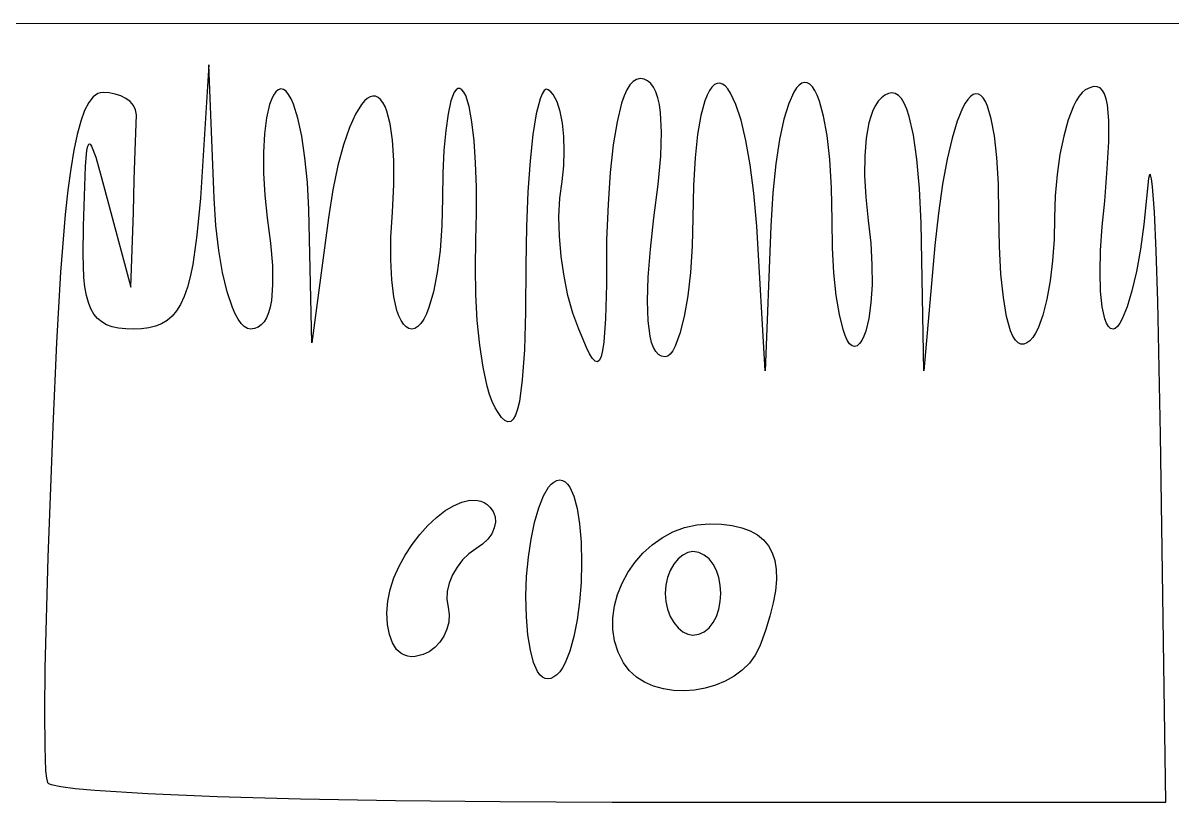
# Model space of a CAD drawing. Extents: x 27 to 7227, y -6929 to 395.
# Drawn here: x 3948 to 4275.8, y -6135.3 to -5913 of the extents above; entities that cross this region are included whole.
import ezdxf

# ---------------------------------------------------------------- set-up
doc = ezdxf.new("R2010")
doc.units = 0

msp = doc.modelspace()

# ---------------------------------------------------------------- linework, layer by layer
at = {"layer": 'Layer 1'}
for p, q in [((3627.1245, -5913.03305), (4456.134051, -5913.178778)), ((4000.97565, -5924.9391), (3998.5944, -5963.0391)), ((4002.56315, -5963.0391), (4000.97565, -5924.9391)), ((4122.992908, -5929.110888), (4122.034827, -5929.713952)), ((4124.0068, -5928.9078), (4122.992908, -5929.110888)), ((4125.141421, -5929.057016), (4124.0068, -5928.9078)), ((4126.163258, -5929.506213), (4125.141421, -5929.057016)), ((4127.071148, -5930.257718), (4126.163258, -5929.506213)), ((4020.103502, -5932.693522), (4019.44579, -5933.61924)), ((4020.81935, -5932.0829), (4020.103502, -5932.693522)), ((4021.562715, -5931.838351), (4020.81935, -5932.0829)), ((4022.30143, -5931.9868), (4021.562715, -5931.838351)), ((4023.030843, -5932.511971), (4022.30143, -5931.9868)), ((4023.746303, -5933.397584), (4023.030843, -5932.511971)), ((4070.999183, -5932.789734), (4070.053504, -5935.250051)), ((4071.515043, -5932.060127), (4070.999183, -5932.789734)), ((4072.056483, -5931.687475), (4071.515043, -5932.060127)), ((4072.621177, -5931.689219), (4072.056483, -5931.687475)), ((4073.2068, -5932.0828), (4072.621177, -5931.689219)), ((4073.783315, -5932.729862), (4073.2068, -5932.0828)), ((4074.321461, -5933.761782), (4073.783315, -5932.729862)), ((4096.628626, -5932.310595), (4096.048041, -5933.228565)), ((4097.218513, -5931.920501), (4096.628626, -5932.310595)), ((4097.81305, -5932.0827), (4097.218513, -5931.920501)), ((4098.529092, -5932.638489), (4097.81305, -5932.0827)), ((4099.18816, -5933.403568), (4098.529092, -5932.638489)), ((4120.286097, -5932.0828), (4119.495447, -5933.82998)), ((4121.132557, -5930.70769), (4120.286097, -5932.0828)), ((4122.034827, -5929.713952), (4121.132557, -5930.70769)), ((4127.863929, -5931.313855), (4127.071148, -5930.257718)), ((4128.540438, -5932.67695), (4127.863929, -5931.313855)), ((4129.099512, -5934.349328), (4128.540438, -5932.67695)), ((4143.817978, -5932.304483), (4143.153365, -5933.607672)), ((4144.512241, -5931.312322), (4143.817978, -5932.304483)), ((4145.231647, -5930.630752), (4144.512241, -5931.312322)), ((4145.971691, -5930.259338), (4145.231647, -5930.630752)), ((4146.727869, -5930.197644), (4145.971691, -5930.259338)), ((4147.495673, -5930.445233), (4146.727869, -5930.197644)), ((4148.270599, -5931.001669), (4147.495673, -5930.445233)), ((4149.048142, -5931.866517), (4148.270599, -5931.001669)), ((4149.823795, -5933.03934), (4149.048142, -5931.866517)), ((4167.88467, -5932.73236), (4166.418286, -5935.979645)), ((4168.640462, -5931.578674), (4167.88467, -5932.73236)), ((4169.40454, -5930.738486), (4168.640462, -5931.578674)), ((4170.171814, -5930.211942), (4169.40454, -5930.738486)), ((4170.9372, -5929.999188), (4170.171814, -5930.211942)), ((4171.695609, -5930.100367), (4170.9372, -5929.999188)), ((4172.441956, -5930.515627), (4171.695609, -5930.100367)), ((4173.171152, -5931.245112), (4172.441956, -5930.515627)), ((4173.878111, -5932.288967), (4173.171152, -5931.245112)), ((4174.557747, -5933.647338), (4173.878111, -5932.288967)), ((4250.123858, -5932.832849), (4249.264221, -5933.879492)), ((4251.00675, -5932.0827), (4250.123858, -5932.832849)), ((4252.272564, -5931.488736), (4251.00675, -5932.0827)), ((4253.394201, -5931.200569), (4252.272564, -5931.488736)), ((4254.376312, -5931.226338), (4253.394201, -5931.200569)), ((4255.223547, -5931.574183), (4254.376312, -5931.226338)), ((4255.940557, -5932.252241), (4255.223547, -5931.574183)), ((4256.531994, -5933.268652), (4255.940557, -5932.252241)), ((3966.751193, -5935.749095), (3965.566966, -5938.04837)), ((3968.017974, -5934.136986), (3966.751193, -5935.749095)), ((3969.370797, -5933.187627), (3968.017974, -5934.136986)), ((3970.080564, -5932.953848), (3969.370797, -5933.187627)), ((3970.81315, -5932.8766), (3970.080564, -5932.953848)), ((3972.589786, -5932.986671), (3970.81315, -5932.8766)), ((3974.310611, -5933.310682), (3972.589786, -5932.986671)), ((3975.919815, -5933.839332), (3974.310611, -5933.310682)), ((3977.361588, -5934.563319), (3975.919815, -5933.839332)), ((3978.580118, -5935.473341), (3977.361588, -5934.563319)), ((3979.519595, -5936.560096), (3978.580118, -5935.473341)), ((4018.84854, -5934.84029), (4018.314077, -5936.336904)), ((4019.44579, -5933.61924), (4018.84854, -5934.84029)), ((4024.44316, -5934.627362), (4023.746303, -5933.397584)), ((4025.116762, -5936.185026), (4024.44316, -5934.627362)), ((4045.359452, -5935.28245), (4044.510911, -5936.281129)), ((4046.194913, -5934.547128), (4045.359452, -5935.28245)), ((4047.012351, -5934.075742), (4046.194913, -5934.547128)), ((4047.806825, -5933.868875), (4047.012351, -5934.075742)), ((4048.573394, -5933.927108), (4047.806825, -5933.868875)), ((4049.307116, -5934.251022), (4048.573394, -5933.927108)), ((4050.00305, -5934.841198), (4049.307116, -5934.251022)), ((4050.656254, -5935.698218), (4050.00305, -5934.841198)), ((4051.261787, -5936.822664), (4050.656254, -5935.698218)), ((4070.053504, -5935.250051), (4069.23805, -5938.9289)), ((4075.277991, -5936.882528), (4074.321461, -5933.761782)), ((4095.481409, -5934.649993), (4094.408607, -5938.905555)), ((4096.048041, -5933.228565), (4095.481409, -5934.649993)), ((4100.330726, -5935.505783), (4099.18816, -5933.403568)), ((4101.231446, -5938.277722), (4100.330726, -5935.505783)), ((4118.760609, -5935.939929), (4117.458362, -5941.210925)), ((4119.495447, -5933.82998), (4118.760609, -5935.939929)), ((4129.539989, -5936.333316), (4129.099512, -5934.349328)), ((4142.522906, -5935.222325), (4141.382476, -5939.387766)), ((4143.153365, -5933.607672), (4142.522906, -5935.222325)), ((4151.35141, -5936.307167), (4149.823795, -5933.03934)), ((4166.418286, -5935.979645), (4165.046084, -5940.47918)), ((4175.204971, -5935.320371), (4174.557747, -5933.647338)), ((4176.381841, -5939.611002), (4175.204971, -5935.320371)), ((4191.959191, -5935.367821), (4191.149938, -5936.581119)), ((4192.861462, -5934.394043), (4191.959191, -5935.367821)), ((4193.85675, -5933.67025), (4192.861462, -5934.394043)), ((4194.879547, -5933.112347), (4193.85675, -5933.67025)), ((4195.862813, -5932.927674), (4194.879547, -5933.112347)), ((4196.804221, -5933.117395), (4195.862813, -5932.927674)), ((4197.701448, -5933.682673), (4196.804221, -5933.117395)), ((4198.552166, -5934.624671), (4197.701448, -5933.682673)), ((4199.354051, -5935.944552), (4198.552166, -5934.624671)), ((4200.104777, -5937.643478), (4199.354051, -5935.944552)), ((4216.781385, -5935.937963), (4216.013503, -5937.353768)), ((4217.547522, -5934.817488), (4216.781385, -5935.937963)), ((4218.307846, -5933.994669), (4217.547522, -5934.817488)), ((4219.058288, -5933.471831), (4218.307846, -5933.994669)), ((4219.794776, -5933.251301), (4219.058288, -5933.471831)), ((4220.513242, -5933.335403), (4219.794776, -5933.251301)), ((4221.209617, -5933.726463), (4220.513242, -5933.335403)), ((4221.87983, -5934.426806), (4221.209617, -5933.726463)), ((4222.519812, -5935.438758), (4221.87983, -5934.426806)), ((4223.125495, -5936.764645), (4222.519812, -5935.438758)), ((4248.432489, -5935.202863), (4247.633313, -5936.783195)), ((4249.264221, -5933.879492), (4248.432489, -5935.202863)), ((4257.002508, -5934.631555), (4256.531994, -5933.268652)), ((4257.35675, -5936.349088), (4257.002508, -5934.631555)), ((3965.566966, -5938.04837), (3964.461804, -5941.05923)), ((3980.12421, -5937.814283), (3979.519595, -5936.560096)), ((3979.941275, -5949.545325), (3980.33815, -5939.2266)), ((3980.33815, -5939.2266), (3980.12421, -5937.814283)), ((4018.314077, -5936.336904), (4017.442812, -5940.077761)), ((4026.3756, -5940.2189), (4025.116762, -5936.185026)), ((4042.794354, -5939.066227), (4041.084772, -5942.897772)), ((4044.510911, -5936.281129), (4042.794354, -5939.066227)), ((4051.814706, -5938.215116), (4051.261787, -5936.822664)), ((4052.742941, -5941.806366), (4051.814706, -5938.215116)), ((4069.23805, -5938.9289), (4068.571424, -5943.686755)), ((4076.067091, -5941.249704), (4075.277991, -5936.882528)), ((4094.408607, -5938.905555), (4093.447425, -5944.881944)), ((4101.881019, -5941.607762), (4101.231446, -5938.277722)), ((4129.860706, -5938.631237), (4129.539989, -5936.333316)), ((4130.138209, -5944.178186), (4129.860706, -5938.631237)), ((4141.382476, -5939.387766), (4140.432731, -5944.804296)), ((4152.817402, -5940.801662), (4151.35141, -5936.307167)), ((4190.433703, -5938.023473), (4189.810485, -5939.684419)), ((4191.149938, -5936.581119), (4190.433703, -5938.023473)), ((4200.802019, -5939.722613), (4200.104777, -5937.643478)), ((4216.013503, -5937.353768), (4214.488786, -5941.062069)), ((4224.21768, -5940.367523), (4223.125495, -5936.764645)), ((4247.633313, -5936.783195), (4246.151232, -5940.635679)), ((4257.735021, -5940.880599), (4257.35675, -5936.349088)), ((3964.461804, -5941.05923), (3963.432218, -5944.806091)), ((4017.442812, -5940.077761), (4016.8506, -5944.683681)), ((4027.48561, -5945.36898), (4026.3756, -5940.2189)), ((4053.401424, -5946.476618), (4052.742941, -5941.806366)), ((4076.679456, -5946.667975), (4076.067091, -5941.249704)), ((4102.270142, -5945.384283), (4101.881019, -5941.607762)), ((4117.458362, -5941.210925), (4116.379359, -5947.821374)), ((4154.185726, -5946.519336), (4152.817402, -5940.801662)), ((4165.046084, -5940.47918), (4163.808759, -5946.2298)), ((4177.368023, -5945.162022), (4176.381841, -5939.611002)), ((4189.280285, -5941.553492), (4188.498938, -5945.874163)), ((4189.810485, -5939.684419), (4189.280285, -5941.553492)), ((4202.026747, -5945.026159), (4200.802019, -5939.722613)), ((4214.488786, -5941.062069), (4213.005927, -5945.923787)), ((4225.123829, -5945.254043), (4224.21768, -5940.367523)), ((4246.151232, -5940.635679), (4244.855187, -5945.278813)), ((4257.704016, -5946.928298), (4257.735021, -5940.880599)), ((3963.432218, -5944.806091), (3962.474722, -5949.313371)), ((4016.8506, -5944.683681), (4016.556044, -5949.996535)), ((4028.409584, -5951.505041), (4027.48561, -5945.36898)), ((4041.084772, -5942.897772), (4039.421698, -5947.771113)), ((4068.571424, -5943.686755), (4068.07223, -5949.384091)), ((4093.447425, -5944.881944), (4092.635071, -5952.383821)), ((4102.389515, -5949.495661), (4102.270142, -5945.384283)), ((4129.922718, -5951.008777), (4130.138209, -5944.178186)), ((4140.432731, -5944.804296), (4139.709715, -5951.475402)), ((4178.122825, -5951.974595), (4177.368023, -5945.162022)), ((4188.498938, -5945.874163), (4188.08966, -5950.901769)), ((4203.00963, -5951.864495), (4202.026747, -5945.026159)), ((4213.005927, -5945.923787), (4211.597482, -5951.920317)), ((4225.811387, -5951.442811), (4225.123829, -5945.254043)), ((4244.855187, -5945.278813), (4243.782385, -5950.554463)), ((3966.191727, -5949.433729), (3966.44113, -5948.176441)), ((3966.44113, -5948.176441), (3966.745181, -5947.560975)), ((3966.745181, -5947.560975), (3966.92097, -5947.491018)), ((3966.92097, -5947.491018), (3967.114345, -5947.578028)), ((3967.114345, -5947.578028), (3967.559085, -5948.218299)), ((3967.559085, -5948.218299), (3968.717154, -5951.331287)), ((4039.421698, -5947.771113), (4037.844665, -5953.681598)), ((4053.750625, -5952.230524), (4053.401424, -5946.476618)), ((4077.105787, -5952.942005), (4076.679456, -5946.667975)), ((4116.379359, -5947.821374), (4115.523597, -5955.696862)), ((4155.420339, -5953.456701), (4154.185726, -5946.519336)), ((4163.808759, -5946.2298), (4162.747007, -5953.230344)), ((4257.300939, -5954.557295), (4257.704016, -5946.928298)), ((3962.474722, -5949.313371), (3961.585825, -5954.605487)), ((3965.815005, -5953.910975), (3966.191727, -5949.433729)), ((3968.717154, -5951.331287), (3970.303104, -5956.825526)), ((3979.668423, -5957.755659), (3979.941275, -5949.545325)), ((4016.556044, -5949.996535), (4016.577748, -5955.858193)), ((4029.110317, -5958.496856), (4028.409584, -5951.505041)), ((4053.751011, -5959.072734), (4053.750625, -5952.230524)), ((4068.07223, -5949.384091), (4067.759071, -5955.881381)), ((4092.635071, -5952.383821), (4092.008753, -5961.215848)), ((4102.229835, -5953.830274), (4102.389515, -5949.495661)), ((4129.204932, -5959.141613), (4129.922718, -5951.008777)), ((4139.709715, -5951.475402), (4139.249474, -5959.404574)), ((4178.605549, -5960.049883), (4178.122825, -5951.974595)), ((4188.08966, -5950.901769), (4188.052453, -5956.552595)), ((4203.732066, -5960.246924), (4203.00963, -5951.864495)), ((4211.597482, -5951.920317), (4210.296009, -5959.033057)), ((4226.247796, -5958.952428), (4225.811387, -5951.442811)), ((4243.782385, -5950.554463), (4242.970031, -5956.304498)), ((3961.585825, -5954.605487), (3960.76204, -5960.706857)), ((3965.2569, -5970.9766), (3965.815005, -5953.910975)), ((4037.844665, -5953.681598), (4036.393205, -5960.624577)), ((4077.33678, -5959.876459), (4077.105787, -5952.942005)), ((4101.7818, -5958.2765), (4102.229835, -5953.830274)), ((4115.523597, -5955.696862), (4114.891077, -5964.762976)), ((4156.485194, -5961.610269), (4155.420339, -5953.456701)), ((4162.747007, -5953.230344), (4161.901522, -5961.479649)), ((4256.563, -5963.8327), (4257.300939, -5954.557295)), ((3970.303104, -5956.825526), (3972.40065, -5964.6266)), ((3979.5444, -5967.0078), (3979.668423, -5957.755659)), ((4016.577748, -5955.858193), (4016.934316, -5962.110525)), ((4029.5506, -5966.2142), (4029.110317, -5958.496856)), ((4067.759071, -5955.881381), (4067.65055, -5963.0391)), ((4101.107423, -5963.046768), (4101.7818, -5958.2765)), ((4188.052453, -5956.552595), (4188.387316, -5962.742928)), ((4210.296009, -5959.033057), (4209.134063, -5967.243403)), ((4226.4005, -5967.8015), (4226.247796, -5958.952428)), ((4242.970031, -5956.304498), (4242.455334, -5962.370788)), ((4269.063012, -5957.408254), (4268.46925, -5963.0389)), ((4269.356987, -5956.341662), (4269.063012, -5957.408254)), ((4269.502738, -5956.22927), (4269.356987, -5956.341662)), ((4269.647473, -5956.39128), (4269.502738, -5956.22927)), ((4269.933308, -5957.519901), (4269.647473, -5956.39128)), ((4270.21333, -5959.690318), (4269.933308, -5957.519901)), ((3960.76204, -5960.706857), (3959.999879, -5967.641898)), ((4016.934316, -5962.110525), (4017.64435, -5968.5954)), ((4036.393205, -5960.624577), (4035.10685, -5968.5954)), ((4053.36305, -5967.0079), (4053.751011, -5959.072734)), ((4077.363135, -5967.276003), (4077.33678, -5959.876459)), ((4092.008753, -5961.215848), (4091.605677, -5971.182687)), ((4127.97555, -5968.5953), (4129.204932, -5959.141613)), ((4139.249474, -5959.404574), (4139.08805, -5968.5953)), ((4157.34425, -5970.97655), (4156.485194, -5961.610269)), ((4161.901522, -5961.479649), (4161.313, -5970.97655)), ((4178.7755, -5969.38905), (4178.605549, -5960.049883)), ((4204.17545, -5970.18275), (4203.732066, -5960.246924)), ((4270.751281, -5967.007713), (4270.21333, -5959.690318)), ((3972.40065, -5964.6266), (3978.75065, -5988.4391)), ((3998.5944, -5963.0391), (3997.613065, -5973.529949)), ((4003.039073, -5970.795232), (4002.56315, -5963.0391)), ((4067.65055, -5963.0391), (4067.470716, -5970.795232)), ((4100.851624, -5968.310025), (4101.107423, -5963.046768)), ((4114.891077, -5964.762976), (4114.4818, -5974.9453)), ((4188.387316, -5962.742928), (4189.09425, -5969.38905)), ((4242.455334, -5962.370788), (4242.2755, -5968.5952)), ((4255.818859, -5971.098909), (4256.563, -5963.8327)), ((4268.46925, -5963.0389), (4267.734411, -5970.567125)), ((3959.999879, -5967.641898), (3958.646472, -5984.110661)), ((3978.75065, -5988.4391), (3979.5444, -5967.0078)), ((4017.64435, -5968.5954), (4018.611733, -5975.884878)), ((4030.34435, -6004.3142), (4029.5506, -5966.2142)), ((4035.10685, -5968.5954), (4030.34435, -6004.3142)), ((4052.950672, -5974.137683), (4053.36305, -5967.0079)), ((4077.17555, -5974.9453), (4077.363135, -5967.276003)), ((4100.9865, -5973.889538), (4100.851624, -5968.310025)), ((4126.97251, -5977.5932), (4127.97555, -5968.5953)), ((4139.08805, -5968.5953), (4138.909766, -5976.681628)), ((4209.134063, -5967.243403), (4208.1442, -5976.53275)), ((4226.546228, -5976.793199), (4226.4005, -5967.8015)), ((4242.2755, -5968.5952), (4242.129772, -5974.818062)), ((4271.252026, -5978.045805), (4270.751281, -5967.007713)), ((3965.122039, -5979.075347), (3965.2569, -5970.9766)), ((4003.840563, -5977.909539), (4003.039073, -5970.795232)), ((4067.470716, -5970.795232), (4066.956019, -5977.909539)), ((4091.605677, -5971.182687), (4091.46305, -5982.089)), ((4159.7255, -6012.25155), (4157.34425, -5970.97655)), ((4161.313, -5970.97655), (4159.7255, -6012.25155)), ((4178.919677, -5977.174638), (4178.7755, -5969.38905)), ((4189.09425, -5969.38905), (4189.804284, -5975.839819)), ((4204.9692, -6012.25155), (4204.17545, -5970.18275)), ((4255.372375, -5977.909339), (4255.818859, -5971.098909)), ((4267.734411, -5970.567125), (4266.757727, -5977.574455)), ((3997.613065, -5973.529949), (3996.399185, -5981.927898)), ((4052.891761, -5980.588445), (4052.950672, -5974.137683)), ((4077.025172, -5982.72467), (4077.17555, -5974.9453)), ((4101.484144, -5979.608575), (4100.9865, -5973.889538)), ((4114.4818, -5974.9453), (4114.401185, -5987.659255)), ((4242.129772, -5974.818062), (4241.704992, -5980.8735)), ((4004.921108, -5984.261098), (4003.840563, -5977.909539)), ((4018.611733, -5975.884878), (4019.132631, -5982.262783)), ((4066.956019, -5977.909539), (4066.143665, -5984.261098)), ((4126.350843, -5985.512097), (4126.97251, -5977.5932)), ((4138.909766, -5976.681628), (4138.405921, -5984.172644)), ((4179.333605, -5984.346305), (4178.919677, -5977.174638)), ((4189.804284, -5975.839819), (4190.160852, -5982.002234)), ((4208.1442, -5976.53275), (4204.9692, -6012.25155)), ((4226.971008, -5984.668688), (4226.546228, -5976.793199)), ((4255.223547, -5984.105859), (4255.372375, -5977.909339)), ((4266.757727, -5977.574455), (4265.595007, -5983.91206)), ((4271.706262, -5992.506939), (4271.252026, -5978.045805)), ((3965.368542, -5985.611395), (3965.122039, -5979.075347)), ((3996.399185, -5981.927898), (3995.67888, -5985.408892)), ((4053.167713, -5986.276469), (4052.891761, -5980.588445)), ((4102.316651, -5985.290402), (4101.484144, -5979.608575)), ((4241.704992, -5980.8735), (4241.019763, -5986.594082)), ((3958.646472, -5984.110661), (3957.497698, -6004.207115)), ((4006.2342, -5989.728987), (4004.921108, -5984.261098)), ((4019.132631, -5982.262783), (4019.207045, -5987.710512)), ((4066.143665, -5984.261098), (4065.070863, -5989.728988)), ((4077.163148, -5990.44823), (4077.025172, -5982.72467)), ((4091.46305, -5982.089), (4091.349879, -5995.421534)), ((4138.405921, -5984.172644), (4137.623023, -5990.919519)), ((4179.989379, -5990.736622), (4179.333605, -5984.346305)), ((4190.160852, -5982.002234), (4190.182556, -5987.73677)), ((4227.656237, -5991.353551), (4226.971008, -5984.668688)), ((4255.372375, -5989.530338), (4255.223547, -5984.105859)), ((4265.595007, -5983.91206), (4264.302062, -5989.431113)), ((3965.660967, -5988.339915), (3965.368542, -5985.611395)), ((3966.080128, -5990.733571), (3965.660967, -5988.339915)), ((3994.869046, -5988.446889), (3993.959218, -5991.068632)), ((3995.67888, -5985.408892), (3994.869046, -5988.446889)), ((4019.207045, -5987.710512), (4018.834975, -5992.209462)), ((4053.759925, -5991.118038), (4053.167713, -5986.276469)), ((4103.456116, -5990.758287), (4102.316651, -5985.290402)), ((4114.401185, -5987.659255), (4114.134534, -5997.331538)), ((4126.119849, -5992.314782), (4126.350843, -5985.512097)), ((4190.182556, -5987.73677), (4189.888, -5992.9039)), ((4241.019763, -5986.594082), (4240.092688, -5991.812375)), ((3966.636488, -5992.810967), (3966.080128, -5990.733571)), ((3993.959218, -5991.068632), (3992.938931, -5993.300862)), ((4007.73333, -5994.192285), (4006.2342, -5989.728987)), ((4054.649793, -5995.029432), (4053.759925, -5991.118038)), ((4065.070863, -5989.728988), (4063.774818, -5994.192285)), ((4077.580176, -5997.91134), (4077.163148, -5990.44823)), ((4104.874634, -5995.835498), (4103.456116, -5990.758287)), ((4137.623023, -5990.919519), (4136.607581, -5996.773425)), ((4180.859094, -5996.178156), (4179.989379, -5990.736622)), ((4228.583312, -5996.773375), (4227.656237, -5991.353551)), ((4240.092688, -5991.812375), (4238.94237, -5996.360946)), ((4255.818859, -5994.024642), (4255.372375, -5989.530338)), ((4264.302062, -5989.431113), (4262.934704, -5993.982782)), ((3967.340513, -5994.590706), (3966.636488, -5992.810967)), ((3968.202667, -5996.091392), (3967.340513, -5994.590706)), ((3992.938931, -5993.300862), (3991.797722, -5995.170324)), ((4008.538124, -5996.009423), (4007.73333, -5994.192285)), ((4018.481508, -5994.097332), (4018.01642, -5995.74103)), ((4018.834975, -5992.209462), (4018.481508, -5994.097332)), ((4055.200535, -5996.610153), (4054.649793, -5995.029432)), ((4063.774818, -5994.192285), (4063.054706, -5996.009423)), ((4126.288831, -5997.96405), (4126.119849, -5992.314782)), ((4189.888, -5992.9039), (4189.295788, -5997.364099)), ((4256.563, -5997.430642), (4255.818859, -5994.024642)), ((4262.934704, -5993.982782), (4261.548742, -5997.418239)), ((4272.438, -6030.5077), (4271.706262, -5992.506939)), ((3969.233415, -5997.331628), (3968.202667, -5996.091392)), ((3970.443221, -5998.330018), (3969.233415, -5997.331628)), ((3971.842552, -5999.105165), (3970.443221, -5998.330018)), ((3989.110677, -5997.92791), (3987.543912, -5998.86952)), ((3990.525125, -5996.703759), (3989.110677, -5997.92791)), ((3991.797722, -5995.170324), (3990.525125, -5996.703759)), ((4009.371988, -5997.530067), (4008.538124, -5996.009423)), ((4010.229105, -5998.739102), (4009.371988, -5997.530067)), ((4016.751381, -5998.286611), (4015.95143, -5999.183843)), ((4017.439711, -5997.138231), (4016.751381, -5998.286611)), ((4018.01642, -5995.74103), (4017.439711, -5997.138231)), ((4055.818714, -5997.926936), (4055.200535, -5996.610153)), ((4056.502006, -5998.969317), (4055.818714, -5997.926936)), ((4062.292738, -5997.530067), (4061.493561, -5998.739102)), ((4063.054706, -5996.009423), (4062.292738, -5997.530067)), ((4078.266956, -6004.909362), (4077.580176, -5997.91134)), ((4091.349879, -5995.421534), (4091.004163, -6006.298397)), ((4106.5443, -6000.3453), (4104.874634, -5995.835498)), ((4114.134534, -5997.331538), (4113.644642, -6004.120277)), ((4126.867091, -6002.422693), (4126.288831, -5997.96405)), ((4136.607581, -5996.773425), (4135.406104, -6001.585534)), ((4181.914843, -6000.503477), (4180.859094, -5996.178156)), ((4189.295788, -5997.364099), (4188.424523, -6000.977841)), ((4229.73363, -6000.853746), (4228.583312, -5996.773375)), ((4238.94237, -5996.360946), (4237.587414, -6000.072363)), ((4257.046691, -5998.676112), (4256.563, -5997.430642)), ((4261.548742, -5997.418239), (4260.866226, -5998.670879)), ((3973.44187, -5999.675673), (3971.842552, -5999.105165)), ((3975.251641, -6000.060146), (3973.44187, -5999.675673)), ((3977.282329, -6000.277187), (3975.251641, -6000.060146)), ((3979.5444, -6000.3454), (3977.282329, -6000.277187)), ((3981.825075, -6000.266529), (3979.5444, -6000.3454)), ((3983.911575, -6000.012087), (3981.825075, -6000.266529)), ((3985.814366, -5999.555332), (3983.911575, -6000.012087)), ((3987.543912, -5998.86952), (3985.814366, -5999.555332)), ((4011.103664, -5999.621413), (4010.229105, -5998.739102)), ((4011.98985, -6000.161884), (4011.103664, -5999.621413)), ((4012.88185, -6000.3454), (4011.98985, -6000.161884)), ((4014.016664, -6000.215563), (4012.88185, -6000.3454)), ((4015.039858, -5999.827602), (4014.016664, -6000.215563)), ((4015.95143, -5999.183843), (4015.039858, -5999.827602)), ((4057.248084, -5999.726831), (4056.502006, -5998.969317)), ((4058.054624, -6000.189014), (4057.248084, -5999.726831)), ((4058.9193, -6000.3454), (4058.054624, -6000.189014)), ((4059.802192, -6000.161884), (4058.9193, -6000.3454)), ((4060.661829, -5999.621413), (4059.802192, -6000.161884)), ((4061.493561, -5998.739102), (4060.661829, -5999.621413)), ((4108.708509, -6005.602358), (4106.5443, -6000.3453)), ((4135.406104, -6001.585534), (4134.065101, -6005.207019)), ((4182.503761, -6002.195236), (4181.914843, -6000.503477)), ((4188.424523, -6000.977841), (4187.89006, -6002.423688)), ((4230.386691, -6002.368382), (4229.73363, -6000.853746)), ((4236.83901, -6001.561815), (4236.046423, -6002.779191)), ((4237.587414, -6000.072363), (4236.83901, -6001.561815)), ((4257.604797, -5999.590205), (4257.046691, -5998.676112)), ((4258.237316, -6000.153157), (4257.604797, -5999.590205)), ((4258.94425, -6000.3452), (4258.237316, -6000.153157)), ((4259.557003, -6000.152963), (4258.94425, -6000.3452)), ((4260.199987, -5999.588655), (4259.557003, -6000.152963)), ((4260.866226, -5998.670879), (4260.199987, -5999.588655)), ((3957.497698, -6004.207115), (3956.52565, -6028.1266)), ((4079.214185, -6011.237658), (4078.266956, -6004.909362)), ((4113.644642, -6004.120277), (4113.304352, -6006.482732)), ((4127.312606, -6004.193902), (4126.867091, -6002.422693)), ((4127.863929, -6005.653503), (4127.312606, -6004.193902)), ((4183.128723, -6003.545154), (4182.503761, -6002.195236)), ((4183.786241, -6004.532303), (4183.128723, -6003.545154)), ((4184.472827, -6005.135755), (4183.786241, -6004.532303)), ((4186.635098, -6004.506134), (4185.91925, -6005.10785)), ((4187.29281, -6003.6056), (4186.635098, -6004.506134)), ((4187.89006, -6002.423688), (4187.29281, -6003.6056)), ((4231.088586, -6003.52025), (4230.386691, -6002.368382)), ((4231.83699, -6004.300047), (4231.088586, -6003.52025)), ((4232.629577, -6004.698473), (4231.83699, -6004.300047)), ((4233.464022, -6004.706224), (4232.629577, -6004.698473)), ((4234.338, -6004.314), (4233.464022, -6004.706224)), ((4235.211978, -6003.703563), (4234.338, -6004.314)), ((4236.046423, -6002.779191), (4235.211978, -6003.703563)), ((4091.004163, -6006.298397), (4090.416602, -6014.794005)), ((4109.634809, -6007.455931), (4108.708509, -6005.602358)), ((4110.463441, -6008.766513), (4109.634809, -6007.455931)), ((4112.8943, -6008.1836), (4112.409833, -6009.242646)), ((4113.304352, -6006.482732), (4112.8943, -6008.1836)), ((4128.522222, -6006.796844), (4127.863929, -6005.653503)), ((4129.288648, -6007.619275), (4128.522222, -6006.796844)), ((4130.16437, -6008.116144), (4129.288648, -6007.619275)), ((4131.15055, -6008.2828), (4130.16437, -6008.116144)), ((4131.893722, -6008.081262), (4131.15055, -6008.2828)), ((4132.63108, -6007.48905), (4131.893722, -6008.081262)), ((4133.356811, -6006.524768), (4132.63108, -6007.48905)), ((4134.065101, -6005.207019), (4133.356811, -6006.524768)), ((4185.184992, -6005.33458), (4184.472827, -6005.135755)), ((4185.91925, -6005.10785), (4185.184992, -6005.33458)), ((4080.412562, -6016.691589), (4079.214185, -6011.237658)), ((4111.199055, -6009.514336), (4110.463441, -6008.766513)), ((4111.846302, -6009.679636), (4111.199055, -6009.514336)), ((4112.409833, -6009.242646), (4111.846302, -6009.679636)), ((4081.103023, -6019.026718), (4080.412562, -6016.691589)), ((4090.416602, -6014.794005), (4089.577894, -6020.982775)), ((4081.852784, -6021.066516), (4081.103023, -6019.026718)), ((4082.66068, -6022.785403), (4081.852784, -6021.066516)), ((4089.577894, -6020.982775), (4089.061452, -6023.235351)), ((4083.52555, -6024.1578), (4082.66068, -6022.785403)), ((4084.530334, -6025.551505), (4083.52555, -6024.1578)), ((4089.061452, -6023.235351), (4088.478736, -6024.939123)), ((4085.461866, -6026.452219), (4084.530334, -6025.551505)), ((4086.32131, -6026.85064), (4085.461866, -6026.452219)), ((4087.109827, -6026.737466), (4086.32131, -6026.85064)), ((4087.828582, -6026.103394), (4087.109827, -6026.737466)), ((4088.478736, -6024.939123), (4087.828582, -6026.103394)), ((3956.52565, -6028.1266), (3955.049771, -6065.544464)), ((4272.43765, -6030.50785), (4272.438, -6030.5077)), ((4274.02515, -6135.28285), (4272.43765, -6030.50785)), ((4098.654328, -6044.598503), (4099.3975, -6044.0063)), ((4099.3975, -6044.0063), (4100.271478, -6043.558459)), ((4100.271478, -6043.558459), (4101.105923, -6043.400135)), ((4101.105923, -6043.400135), (4101.89851, -6043.52319)), ((4101.89851, -6043.52319), (4102.646914, -6043.919483)), ((4102.646914, -6043.919483), (4103.348809, -6044.580876)), ((4096.482949, -6047.975014), (4097.91697, -6045.469758)), ((4097.91697, -6045.469758), (4098.654328, -6044.598503)), ((4103.348809, -6044.580876), (4104.00187, -6045.499229)), ((4104.00187, -6045.499229), (4105.152187, -6048.074263)), ((4068.368101, -6052.249736), (4070.819885, -6050.756998)), ((4070.819885, -6050.756998), (4073.211208, -6049.721209)), ((4073.211208, -6049.721209), (4075.49091, -6049.192368)), ((4075.49091, -6049.192368), (4077.607833, -6049.220471)), ((4077.607833, -6049.220471), (4078.589264, -6049.459001)), ((4078.589264, -6049.459001), (4079.510816, -6049.855516)), ((4079.510816, -6049.855516), (4080.366093, -6050.416266)), ((4080.366093, -6050.416266), (4081.1487, -6051.1475)), ((4095.141946, -6051.373241), (4096.482949, -6047.975014)), ((4105.152187, -6048.074263), (4106.079263, -6051.579469)), ((4065.907015, -6054.149428), (4068.368101, -6052.249736)), ((4081.1487, -6051.1475), (4082.117633, -6052.440444)), ((4082.117633, -6052.440444), (4082.649384, -6053.90082)), ((4082.649384, -6053.90082), (4082.753253, -6055.472815)), ((4093.940469, -6055.515613), (4095.141946, -6051.373241)), ((4106.079263, -6051.579469), (4106.764492, -6055.949736)), ((4061.161578, -6058.969681), (4063.487788, -6056.406075)), ((4063.487788, -6056.406075), (4065.907015, -6054.149428)), ((4082.438544, -6057.100619), (4081.714557, -6058.72842)), ((4082.753253, -6055.472815), (4082.438544, -6057.100619)), ((4092.925027, -6060.253301), (4093.940469, -6055.515613)), ((4106.764492, -6055.949736), (4107.189272, -6061.119951)), ((4133.400466, -6058.214685), (4136.710916, -6056.966699)), ((4136.710916, -6056.966699), (4140.205075, -6056.183801)), ((4140.205075, -6056.183801), (4143.8562, -6055.9125)), ((4143.8562, -6055.9125), (4147.260643, -6056.034391)), ((4147.260643, -6056.034391), (4150.330223, -6056.403941)), ((4150.330223, -6056.403941), (4153.06494, -6057.026963)), ((4153.06494, -6057.026963), (4155.464794, -6057.90927)), ((4058.979545, -6061.790248), (4061.161578, -6058.969681)), ((4080.590595, -6060.300409), (4079.075958, -6061.760772)), ((4081.714557, -6058.72842), (4080.590595, -6060.300409)), ((4092.142129, -6065.43748), (4092.925027, -6060.253301)), ((4127.437662, -6061.919885), (4130.300467, -6059.88125)), ((4130.300467, -6059.88125), (4133.400466, -6058.214685)), ((4155.464794, -6057.90927), (4157.529784, -6059.056678)), ((4157.529784, -6059.056678), (4159.259911, -6060.474999)), ((4159.259911, -6060.474999), (4160.655175, -6062.170048)), ((4056.992849, -6064.81778), (4058.979545, -6061.790248)), ((4077.17995, -6063.0537), (4075.178522, -6064.453615)), ((4079.075958, -6061.760772), (4077.17995, -6063.0537)), ((4107.189272, -6061.119951), (4107.335, -6067.025)), ((4124.838794, -6064.284082), (4127.437662, -6061.919885)), ((4139.0937, -6063.85), (4137.61317, -6064.101147)), ((4140.802123, -6064.101145), (4139.0937, -6063.85)), ((4160.655175, -6062.170048), (4161.715575, -6064.147638)), ((3955.049771, -6065.544464), (3954.243619, -6097.083612)), ((4055.252648, -6068.002278), (4056.992849, -6064.81778)), ((4073.37243, -6066.216298), (4071.808185, -6068.258036)), ((4075.178522, -6064.453615), (4073.37243, -6066.216298)), ((4091.638284, -6070.919322), (4092.142129, -6065.43748)), ((4107.335, -6067.025), (4107.189272, -6072.655679)), ((4120.539838, -6069.803125), (4122.530605, -6066.927332)), ((4122.530605, -6066.927332), (4124.838794, -6064.284082)), ((4134.838146, -6065.942893), (4133.636669, -6067.421869)), ((4136.179149, -6064.817382), (4134.838146, -6065.942893)), ((4137.61317, -6064.101147), (4136.179149, -6064.817382)), ((4142.343114, -6064.817375), (4140.802123, -6064.101145)), ((4143.69807, -6065.94288), (4142.343114, -6064.817375)), ((4144.848388, -6067.42185), (4143.69807, -6065.94288)), ((4161.715575, -6064.147638), (4162.441112, -6066.413582)), ((4162.441112, -6066.413582), (4162.831786, -6068.973696)), ((4053.810104, -6071.293747), (4055.252648, -6068.002278)), ((4070.532294, -6070.495113), (4069.591266, -6072.843812)), ((4071.808185, -6068.258036), (4070.532294, -6070.495113)), ((4118.893235, -6072.864954), (4120.539838, -6069.803125)), ((4132.621227, -6069.198499), (4131.838329, -6071.216971)), ((4133.636669, -6067.421869), (4132.621227, -6069.198499)), ((4145.775463, -6069.198477), (4144.848388, -6067.42185)), ((4146.460692, -6071.21695), (4145.775463, -6069.198477)), ((4162.831786, -6068.973696), (4162.887596, -6071.833793)), ((4052.716375, -6074.642188), (4053.810104, -6071.293747)), ((4069.591266, -6072.843812), (4069.03161, -6075.22042)), ((4091.46, -6076.55), (4091.638284, -6070.919322)), ((4107.189272, -6072.655679), (4106.764492, -6078.137522)), ((4117.617539, -6076.066309), (4118.893235, -6072.864954)), ((4131.334484, -6073.421475), (4131.1562, -6075.7562)), ((4131.838329, -6071.216971), (4131.334484, -6073.421475)), ((4146.885472, -6073.421461), (4146.460692, -6071.21695)), ((4147.0312, -6075.7562), (4146.885472, -6073.421461)), ((4162.887596, -6071.833793), (4162.608544, -6074.999686)), ((4052.02262, -6077.997605), (4052.716375, -6074.642188)), ((4069.03161, -6075.22042), (4068.899835, -6077.541221)), ((4091.605728, -6082.455082), (4091.46, -6076.55)), ((4091.46, -6076.55), (4091.46, -6076.55)), ((4116.739493, -6079.360681), (4117.617539, -6076.066309)), ((4131.1562, -6075.7562), (4131.334484, -6078.090939)), ((4146.885472, -6078.090925), (4147.0312, -6075.7562)), ((4147.0312, -6075.7562), (4147.0312, -6075.7562)), ((4162.608544, -6074.999686), (4161.994628, -6078.477189)), ((4051.78, -6081.31), (4052.02262, -6077.997605)), ((4068.899835, -6077.541221), (4069.24245, -6079.7225)), ((4069.24245, -6079.7225), (4069.586615, -6081.832447)), ((4106.764492, -6078.137522), (4106.079263, -6083.321704)), ((4116.285839, -6082.701563), (4116.739493, -6079.360681)), ((4131.334484, -6078.090939), (4131.838329, -6080.29545)), ((4131.838329, -6080.29545), (4132.621227, -6082.313923)), ((4145.775463, -6082.313901), (4146.460692, -6080.295429)), ((4146.460692, -6080.295429), (4146.885472, -6078.090925)), ((4161.994628, -6078.477189), (4161.045848, -6082.272117)), ((4051.962932, -6084.653965), (4051.78, -6081.31)), ((4051.78, -6081.31), (4051.78, -6081.31)), ((4069.586615, -6081.832447), (4069.465692, -6083.951691)), ((4092.030508, -6087.625322), (4091.605728, -6082.455082)), ((4106.079263, -6083.321704), (4105.152187, -6088.0594)), ((4116.28332, -6086.042444), (4116.285839, -6082.701563)), ((4132.621227, -6082.313923), (4133.636669, -6084.09055)), ((4144.848388, -6084.090531), (4145.775463, -6082.313901)), ((4161.045848, -6082.272117), (4159.762206, -6086.390283)), ((4052.499328, -6087.523545), (4051.962932, -6084.653965)), ((4068.935492, -6086.015123), (4068.051825, -6087.957631)), ((4069.465692, -6083.951691), (4068.935492, -6086.015123)), ((4116.758679, -6089.336816), (4116.28332, -6086.042444)), ((4133.636669, -6084.09055), (4134.838146, -6085.56952)), ((4134.838146, -6085.56952), (4136.179149, -6086.695025)), ((4136.179149, -6086.695025), (4137.61317, -6087.411255)), ((4140.802123, -6087.411253), (4142.343114, -6086.695018)), ((4142.343114, -6086.695018), (4143.69807, -6085.569507)), ((4143.69807, -6085.569507), (4144.848388, -6084.090531)), ((4159.762206, -6086.390283), (4158.1437, -6090.8375)), ((4053.370585, -6089.890834), (4052.499328, -6087.523545)), ((4054.5581, -6091.727925), (4053.370585, -6089.890834)), ((4066.870502, -6089.714104), (4065.447333, -6091.21943)), ((4068.051825, -6087.957631), (4066.870502, -6089.714104)), ((4092.715737, -6091.995607), (4092.030508, -6087.625322)), ((4105.152187, -6088.0594), (4104.00187, -6092.201783)), ((4117.738658, -6092.538171), (4116.758679, -6089.336816)), ((4137.61317, -6087.411255), (4139.0937, -6087.6624)), ((4139.0937, -6087.6624), (4140.802123, -6087.411253)), ((4055.264641, -6092.438926), (4054.5581, -6091.727925)), ((4056.043271, -6093.006913), (4055.264641, -6092.438926)), ((4056.891665, -6093.428398), (4056.043271, -6093.006913)), ((4057.807497, -6093.699892), (4056.891665, -6093.428398)), ((4062.0987, -6093.2162), (4059.832174, -6093.778956)), ((4063.838129, -6092.4085), (4062.0987, -6093.2162)), ((4065.447333, -6091.21943), (4063.838129, -6092.4085)), ((4093.642813, -6095.500825), (4092.715737, -6091.995607)), ((4104.00187, -6092.201783), (4102.646914, -6095.600028)), ((4119.25, -6095.6), (4117.738658, -6092.538171)), ((4156.878467, -6093.385019), (4155.202792, -6095.665112)), ((4158.1437, -6090.8375), (4156.878467, -6093.385019)), ((4058.788442, -6093.817908), (4057.807497, -6093.699892)), ((4059.832174, -6093.778956), (4058.788442, -6093.817908)), ((4094.79313, -6098.075865), (4093.642813, -6095.500825)), ((4102.646914, -6095.600028), (4101.89851, -6096.973591)), ((4120.933713, -6097.796378), (4119.2499, -6095.6)), ((4119.2499, -6095.6), (4119.25, -6095.6)), ((4155.202792, -6095.665112), (4153.171324, -6097.670804)), ((3954.243619, -6097.083612), (3954.114944, -6109.648734)), ((4095.446191, -6098.994221), (4094.79313, -6098.075865)), ((4096.148086, -6099.655616), (4095.446191, -6098.994221)), ((4096.89649, -6100.05191), (4096.148086, -6099.655616)), ((4099.3975, -6099.5688), (4098.523522, -6100.016641)), ((4100.271478, -6098.97658), (4099.3975, -6099.5688)), ((4101.105923, -6098.105309), (4100.271478, -6098.97658)), ((4101.89851, -6096.973591), (4101.105923, -6098.105309)), ((4122.972156, -6099.627661), (4120.933713, -6097.796378)), ((4125.310581, -6101.100827), (4122.972156, -6099.627661)), ((4150.838712, -6099.395117), (4148.259602, -6100.831076)), ((4153.171324, -6097.670804), (4150.838712, -6099.395117)), ((4097.689077, -6100.174964), (4096.89649, -6100.05191)), ((4098.523522, -6100.016641), (4097.689077, -6100.174964)), ((4127.894341, -6102.222852), (4125.310581, -6101.100827)), ((4130.668788, -6103.000711), (4127.894341, -6102.222852)), ((4133.579274, -6103.441382), (4130.668788, -6103.000711)), ((4142.580482, -6102.810025), (4139.589769, -6103.339063)), ((4145.488643, -6101.971704), (4142.580482, -6102.810025)), ((4148.259602, -6100.831076), (4145.488643, -6101.971704)), ((4136.57115, -6103.55184), (4133.579274, -6103.441382)), ((4139.589769, -6103.339063), (4136.57115, -6103.55184)), ((3954.114944, -6109.648734), (3954.181607, -6119.544255)), ((3954.181607, -6119.544255), (3954.452908, -6126.370201)), ((3954.452908, -6126.370201), (3954.668205, -6128.507093)), ((3954.668205, -6128.507093), (3954.93815, -6129.7266)), ((3954.93815, -6129.7266), (3955.292246, -6130.021882)), ((3955.292246, -6130.021882), (3956.050097, -6130.312223)), ((3956.050097, -6130.312223), (3958.736365, -6130.876917)), ((3958.736365, -6130.876917), (3962.915564, -6131.418357)), ((3962.915564, -6131.418357), (3968.506303, -6131.934217)), ((3968.506303, -6131.934217), (3983.596839, -6132.879896)), ((3983.596839, -6132.879896), (4003.35685, -6133.69535)), ((4003.35685, -6133.69535), (4027.135211, -6134.361976)), ((4027.135211, -6134.361976), (4054.280797, -6134.86117)), ((4054.280797, -6134.86117), (4084.142485, -6135.174329)), ((4084.142485, -6135.174329), (4116.06915, -6135.28285)), ((4116.06915, -6135.28285), (4274.02515, -6135.28285))]:
    msp.add_line(p, q, dxfattribs=at)

doc.saveas('drawing.dxf')
